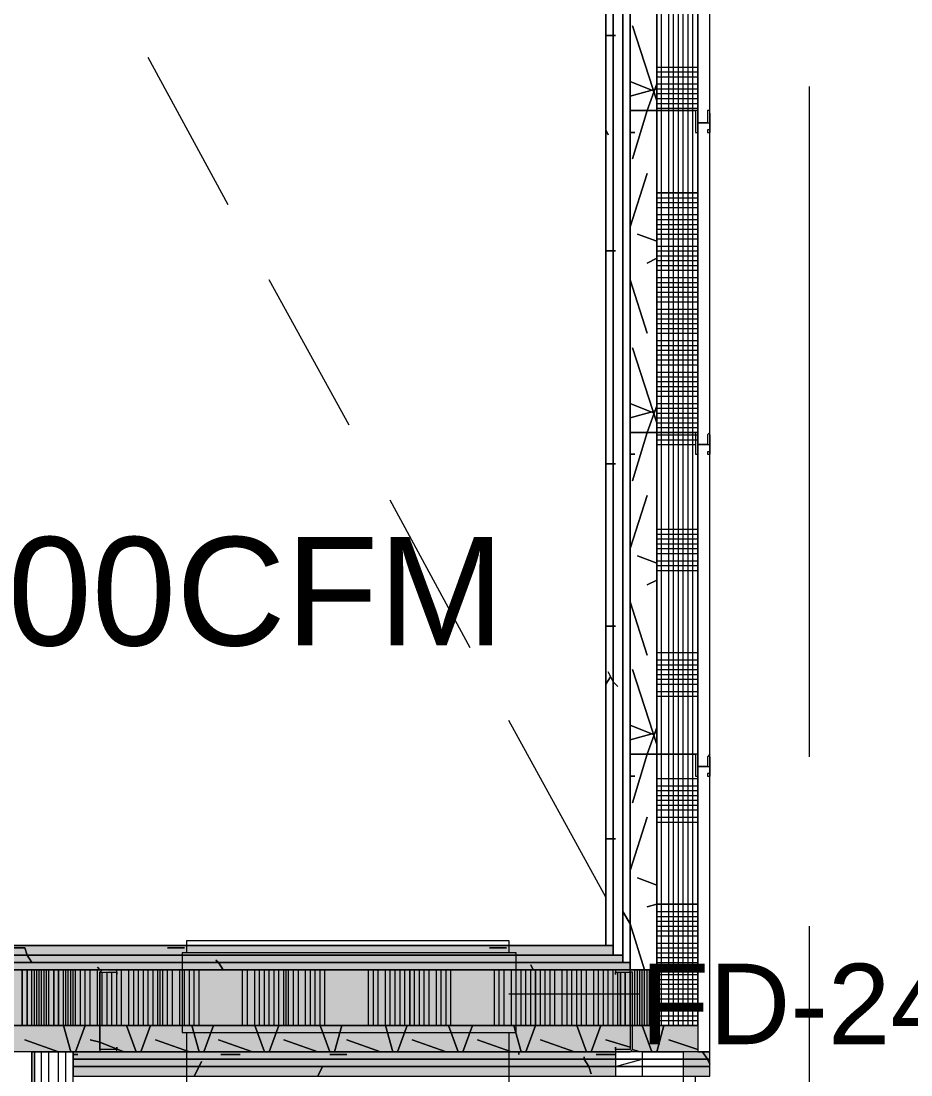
# Model space of a CAD drawing. Header units: metres. Extents: x 98 to 337, y -7 to 53.
# Drawn here: x 134.031 to 135.714, y 26.865 to 28.86 of the extents above; entities that cross this region are included whole.
import ezdxf

# ---------------------------------------------------------------- set-up
doc = ezdxf.new("R2010")
doc.units = ezdxf.units.M
doc.layers.add('HVAC - Ductos', color=5, linetype='Continuous', lineweight=0)
doc.layers.add('PDF_Text', color=7, linetype='Continuous', lineweight=0)
doc.layers.add('PDF_Geometry', color=7, linetype='Continuous', lineweight=0, true_color=0xaaaaaa)
doc.layers.add('PDF_Solid Fills', color=7, linetype='Continuous', lineweight=0, true_color=0xffffff)
doc.styles.add('PDF Helvetica', font='')
doc.styles.get('PDF Helvetica').set_extended_font_data('Helvetica')

msp = doc.modelspace()

# ---------------------------------------------------------------- hatches: boundary and pattern name
at = {"layer": 'PDF_Solid Fills', "lineweight": 0, "transparency": 33554559}
h = msp.add_hatch(color=256, dxfattribs=at)
h.paths.add_polyline_path([(132.6995, 27.0917), (132.6995, 27.11), (131.971, 27.11), (131.971, 27.0917)])
h.paths.add_polyline_path([(133.231, 27.0917), (135.1507, 27.0917), (135.1507, 27.11), (133.231, 27.11)])
h = msp.add_hatch(color=256, dxfattribs=at)
h.paths.add_polyline_path([(132.6995, 27.0917), (132.6995, 27.11), (131.971, 27.11), (131.971, 27.0917)])
h.paths.add_polyline_path([(133.231, 27.0917), (135.1507, 27.0917), (135.1507, 27.11), (133.231, 27.11)])
h = msp.add_hatch(color=256, dxfattribs=at)
h.paths.add_polyline_path([(132.6995, 27.0642), (132.6995, 27.078), (131.939, 27.078), (131.939, 27.0642)])
h.paths.add_polyline_path([(133.231, 27.078), (133.231, 27.0642), (135.1828, 27.0642), (135.1828, 27.078)])
h = msp.add_hatch(color=256, dxfattribs=at)
h.paths.add_polyline_path([(132.6995, 27.0642), (132.6995, 27.078), (131.939, 27.078), (131.939, 27.0642)])
h.paths.add_polyline_path([(133.231, 27.078), (133.231, 27.0642), (135.1828, 27.0642), (135.1828, 27.078)])
h = msp.add_hatch(color=256, dxfattribs=at)
h.paths.add_polyline_path([(132.6995, 27.078), (132.6995, 27.0917), (131.9573, 27.0917), (131.9573, 27.078)])
h.paths.add_polyline_path([(133.231, 27.0917), (133.231, 27.078), (135.169, 27.078), (135.169, 27.0917)])
h = msp.add_hatch(color=256, dxfattribs=at)
h.paths.add_polyline_path([(132.6995, 27.078), (132.6995, 27.0917), (131.9573, 27.0917), (131.9573, 27.078)])
h.paths.add_polyline_path([(133.231, 27.0917), (133.231, 27.078), (135.169, 27.078), (135.169, 27.0917)])
h = msp.add_hatch(color=256, dxfattribs=at)
h.paths.add_polyline_path([(132.6995, 26.9588), (132.6995, 27.0642), (131.9252, 27.0642), (131.9252, 26.9588)])
h.paths.add_polyline_path([(133.231, 27.0642), (133.231, 26.9588), (135.2332, 26.9588), (135.2332, 27.0642), (134.2115, 27.0642), (134.184, 27.0596), (134.184, 27.0642)])
h = msp.add_hatch(color=256, dxfattribs=at)
h.paths.add_polyline_path([(132.5896, 27.0642), (132.5621, 27.0596), (132.5621, 27.0642), (131.9573, 27.0642), (131.9252, 27.0596), (131.9252, 26.9588), (132.6995, 26.9588), (132.6995, 27.0642)])
h.paths.add_polyline_path([(133.231, 27.0642), (133.231, 26.9588), (135.2332, 26.9588), (135.2332, 27.0642), (134.2115, 27.0642), (134.184, 27.0596), (134.184, 27.0642)])
h = msp.add_hatch(color=256, dxfattribs=at)
h.paths.add_polyline_path([(134.184, 27.0642), (134.2115, 27.0596), (134.2115, 27.0642)])
h.paths.add_polyline_path([(134.2115, 26.913), (134.184, 26.913), (134.2115, 26.9084)])
h = msp.add_hatch(color=256, dxfattribs=at)
h.paths.add_polyline_path([(135.1553, 27.0642), (135.1828, 27.0596), (135.1828, 27.0642)])
h.paths.add_polyline_path([(135.1828, 26.913), (135.1553, 26.913), (135.1828, 26.9084)])
h = msp.add_hatch(color=256, dxfattribs=at)
h.paths.add_polyline_path([(132.6995, 26.9084), (132.6995, 26.9588), (131.8748, 26.9588), (131.8748, 26.913), (132.5575, 26.913)])
h.paths.add_polyline_path([(133.231, 26.9084), (135.3111, 26.9084), (135.3111, 26.9588), (133.231, 26.9588)])
h = msp.add_hatch(color=256, dxfattribs=at)
h.paths.add_polyline_path([(132.6995, 26.9084), (132.6995, 26.9588), (131.8748, 26.9588), (131.8748, 26.913), (132.5896, 26.913)])
h.paths.add_polyline_path([(133.231, 26.9084), (135.3111, 26.9084), (135.3111, 26.9588), (133.231, 26.9588)])
h = msp.add_hatch(color=256, dxfattribs=at)
h.paths.add_polyline_path([(132.6995, 26.8947), (132.6995, 26.9084), (131.8336, 26.9084), (131.8336, 26.8947)])
h.paths.add_polyline_path([(135.2836, 26.9084), (135.2836, 26.8947), (135.334, 26.8947), (135.334, 26.9084)])
h.paths.add_polyline_path([(134.129, 26.9084), (134.129, 26.8947), (135.1553, 26.8947), (135.1553, 26.9084)])
h.paths.add_polyline_path([(133.231, 26.9084), (133.231, 26.8947), (134.0008, 26.8947), (134.0008, 26.9084)])
h = msp.add_hatch(color=256, dxfattribs=at)
h.paths.add_polyline_path([(132.6995, 26.8809), (132.6995, 26.8947), (131.8336, 26.8947), (131.8336, 26.8809)])
h.paths.add_polyline_path([(135.2836, 26.8947), (135.2836, 26.8809), (135.334, 26.8809), (135.334, 26.8947)])
h.paths.add_polyline_path([(134.129, 26.8947), (134.129, 26.8809), (135.1553, 26.8809), (135.1553, 26.8947)])
h.paths.add_polyline_path([(133.231, 26.8947), (133.231, 26.8809), (134.0008, 26.8809), (134.0008, 26.8947)])
h = msp.add_hatch(color=256, dxfattribs=at)
h.paths.add_polyline_path([(132.6995, 26.8626), (132.6995, 26.8809), (131.8336, 26.8809), (131.8336, 26.8626), (131.8473, 26.8672), (131.8382, 26.8763), (131.8428, 26.8763), (131.8519, 26.8672)])
h.paths.add_polyline_path([(135.334, 26.8626), (135.334, 26.8809), (135.2836, 26.8809), (135.2836, 26.8626)])
h.paths.add_polyline_path([(135.1553, 26.8626), (135.1553, 26.8809), (134.129, 26.8809), (134.129, 26.8626)])
h.paths.add_polyline_path([(134.0008, 26.8626), (134.0008, 26.8809), (133.231, 26.8809), (133.231, 26.8626)])

# ---------------------------------------------------------------- linework, layer by layer
at = {"layer": 'HVAC - Ductos', "lineweight": 0}
for points in [[(134.3443, 27.0962), (134.3443, 27.1192), (134.9537, 27.1192), (134.9537, 27.0962)], [(134.3352, 26.9451), (134.9675, 26.9451), (134.9675, 27.0962), (134.3352, 27.0962)], [(134.9537, 26.9451), (134.9537, 26.7755), (134.3443, 26.7755), (134.3443, 26.9451)]]:
    msp.add_lwpolyline(points, close=True, dxfattribs=at)
at = {"layer": 'PDF_Geometry', "lineweight": 0}
for points in [[(135.137, 35.357), (135.137, 27.11), (133.231, 27.11), (133.231, 26.8626), (133.9687, 26.8626), (133.9687, 25.5843), (133.9687, 25.401), (138.5228, 25.401), (138.5228, 25.5843), (138.5228, 35.6045)], [(135.3111, 35.4029), (135.3111, 26.9084), (135.334, 26.9084), (135.3111, 26.9084), (135.2836, 26.9084), (135.2057, 26.9084), (135.2057, 26.8626)], [(135.2332, 31.1281), (135.2332, 30.5188), (135.2332, 29.9094), (135.2332, 29.3), (135.2332, 28.6907), (135.2332, 28.0813), (135.2332, 27.472), (135.2332, 26.9588), (135.3111, 26.9588), (135.3111, 35.4029)], [(135.3111, 35.357), (135.3111, 27.11), (135.3111, 26.9588), (135.3111, 26.9084), (135.334, 26.9084), (135.334, 35.4074)], [(135.169, 35.3892), (135.169, 27.078), (135.1828, 27.078), (135.1828, 27.4307), (135.1828, 27.0642), (135.2332, 27.0642), (135.2332, 27.472), (135.2332, 28.0813), (135.2332, 28.6907), (135.2332, 29.3), (135.2332, 29.9094), (135.2332, 30.5188), (135.2332, 31.1281)], [(133.987, 25.5843), (133.9687, 25.5843), (133.9687, 26.8626), (133.9687, 25.5843), (133.9641, 25.5843), (133.9641, 26.8626), (133.9641, 25.5843), (133.9687, 25.5843), (133.9595, 25.5843), (133.9641, 25.5843), (133.9595, 25.5843), (133.9687, 25.5843), (133.9687, 26.8626), (131.8519, 26.8626), (133.9687, 26.8626), (133.231, 26.8626), (133.231, 27.11), (135.137, 27.11), (135.137, 35.357)], [(135.169, 35.357), (135.169, 27.11), (135.169, 27.0917), (135.169, 27.078), (133.231, 27.078), (133.231, 27.0917), (132.6995, 27.0917), (131.971, 27.0917), (131.9573, 27.0917), (131.9573, 35.357)], [(135.1507, 35.357), (135.1507, 27.11), (135.1507, 27.0917), (133.231, 27.0917), (133.231, 27.11)], [(135.8884, 34.7523), (135.8884, 26.1433), (135.8884, 25.9783), (135.8884, 25.96), (138.3396, 25.96), (138.3396, 25.5843), (135.3065, 25.5843), (135.3065, 26.8626), (135.334, 26.8626), (135.334, 26.9084), (135.334, 27.11), (135.334, 35.357)], [(135.2332, 33.5656), (135.2332, 32.9563), (135.2332, 32.3469), (135.2332, 31.7375), (135.2332, 31.1281), (135.2332, 30.5188), (135.2332, 29.9094), (135.2332, 29.3), (135.2332, 28.6907), (135.2332, 28.0813), (135.2332, 27.472), (135.2332, 27.11), (135.2332, 27.0642), (135.2332, 26.9588), (135.3111, 26.9588), (135.2332, 26.9588), (135.1828, 26.9588), (134.1794, 26.9588), (133.7808, 26.9588), (134.1794, 26.9588), (135.1828, 26.9588), (135.2332, 26.9588), (135.2332, 27.0642), (133.231, 27.0642)], [(133.7808, 26.9588), (134.1794, 26.9588), (135.1828, 26.9588), (135.3111, 26.9588), (135.3111, 26.9084), (133.231, 26.9084), (133.231, 26.9588), (133.7762, 26.9588), (133.231, 26.9588), (132.6995, 26.9588), (132.5575, 26.9588), (131.971, 26.9588), (131.9252, 26.9588), (131.8748, 26.9588), (131.8748, 26.913), (131.8748, 26.9588), (131.8748, 27.6232), (131.8748, 28.2325), (131.8748, 28.8419), (131.8748, 29.4512), (131.8748, 30.0607), (131.8748, 30.67), (131.8748, 31.2793), (131.8748, 31.8887)], [(135.1828, 29.2588), (135.1828, 28.6907)], [(134.4223, 28.512), (134.2711, 28.7915)], [(135.2332, 28.7732), (135.3111, 28.7732)], [(135.2332, 28.764), (135.3111, 28.764)], [(135.2332, 28.7548), (135.3111, 28.7548)], [(135.2332, 28.7411), (135.3111, 28.7411)], [(135.5219, 28.7365), (135.5219, 27.4674)], [(135.2332, 28.7319), (135.3111, 28.7319)], [(135.2332, 28.7228), (135.3111, 28.7228)], [(135.2332, 28.7136), (135.3111, 28.7136)], [(135.2332, 28.7044), (135.3111, 28.7044)], [(135.2332, 28.6953), (135.3111, 28.6953)], [(135.1828, 28.6494), (135.1828, 28.0767)], [(135.2332, 28.5257), (135.3111, 28.5257)], [(135.2332, 28.5166), (135.3111, 28.5166)], [(135.2332, 28.5074), (135.3111, 28.5074)], [(135.2332, 28.4937), (135.3111, 28.4937)], [(135.2332, 28.4845), (135.3111, 28.4845)], [(135.2332, 28.4753), (135.3111, 28.4753)], [(135.2332, 28.4662), (135.3111, 28.4662)], [(135.2332, 28.457), (135.3111, 28.457)], [(135.2332, 28.4479), (135.3111, 28.4479)], [(135.2332, 28.4341), (135.3111, 28.4341)], [(135.2332, 28.4249), (135.3111, 28.4249)], [(135.2332, 28.4158), (135.3111, 28.4158)], [(135.2332, 28.4067), (135.3111, 28.4067)], [(135.2332, 28.3975), (135.3111, 28.3975)], [(135.2332, 28.3883), (135.3111, 28.3883)], [(135.2332, 28.3745), (135.3111, 28.3745)], [(134.6514, 28.0951), (134.5001, 28.37)], [(135.2332, 28.3654), (135.3111, 28.3654)], [(135.2332, 28.3562), (135.3111, 28.3562)], [(135.2332, 28.3471), (135.3111, 28.3471)], [(135.2332, 28.3379), (135.3111, 28.3379)], [(135.2332, 28.3287), (135.3111, 28.3287)], [(135.2332, 28.315), (135.3111, 28.315)], [(135.2332, 28.3059), (135.3111, 28.3059)], [(135.2332, 28.2967), (135.3111, 28.2967)], [(135.2332, 28.2875), (135.3111, 28.2875)], [(135.2332, 28.2783), (135.3111, 28.2783)], [(135.2332, 28.2692), (135.3111, 28.2692)], [(135.2332, 28.2554), (135.3111, 28.2554)], [(135.2332, 28.2462), (135.3111, 28.2462)], [(135.2332, 28.2371), (135.3111, 28.2371)], [(135.2332, 28.228), (135.3111, 28.228)], [(135.2332, 28.2188), (135.3111, 28.2188)], [(135.2332, 28.2096), (135.3111, 28.2096)], [(135.2332, 28.1958), (135.3111, 28.1958)], [(135.2332, 28.1867), (135.3111, 28.1867)], [(135.2332, 28.1776), (135.3111, 28.1776)], [(135.2332, 28.1684), (135.3111, 28.1684)], [(135.2332, 28.1592), (135.3111, 28.1592)], [(135.2332, 28.15), (135.3111, 28.15)], [(135.2332, 28.1363), (135.3111, 28.1363)], [(135.1828, 28.0401), (135.1828, 27.4674)], [(134.8804, 27.6736), (134.7292, 27.953)], [(135.137, 27.2017), (134.9537, 27.5361)], [(135.1828, 27.4307), (135.1828, 27.11), (135.1828, 27.078), (135.1828, 27.0642), (135.2332, 27.0642), (135.1828, 27.0642), (133.231, 27.0642), (133.231, 26.9588), (133.7762, 26.9588)], [(135.5219, 27.1466), (135.5219, 26.8305)], [(133.231, 27.11), (135.137, 27.11), (133.231, 27.11)], [(134.0511, 26.8626), (134.0511, 26.9084), (134.129, 26.9084), (135.1553, 26.9084), (135.1553, 26.8947), (135.1553, 26.8809), (135.1553, 26.8626)], [(134.0511, 26.9084), (134.129, 26.9084), (134.129, 26.8947), (134.129, 26.8809), (134.129, 26.8626), (134.1519, 26.8626), (135.1232, 26.8626)], [(135.2057, 26.9084), (135.2836, 26.9084), (135.2836, 26.8947)], [(135.1553, 26.8947), (134.129, 26.8947)], [(135.1553, 26.8809), (134.129, 26.8809)], [(135.334, 26.8947), (135.2836, 26.8947), (135.2836, 26.8809), (135.334, 26.8809)], [(135.2836, 26.8809), (135.2836, 26.8626), (135.2836, 25.5843), (135.2836, 25.5569), (135.3432, 25.5569), (138.3396, 25.5569), (135.3432, 25.5569), (135.2836, 25.5569), (135.2836, 25.5843), (138.3625, 25.5843), (138.3625, 25.9921), (138.3625, 26.0425)]]:
    msp.add_lwpolyline(points, dxfattribs=at)
at = {"layer": 'PDF_Geometry', "color": 254, "lineweight": 0, "true_color": 0xd4d4d4}
for points in [[(135.2424, 26.9588), (135.2424, 28.1867), (135.2424, 35.4533), (135.2424, 35.5541)], [(135.2561, 26.9588), (135.2561, 28.1867), (135.2561, 35.4533), (135.2561, 35.5541), (135.2561, 35.4533)], [(135.2652, 26.9588), (135.2652, 27.472), (135.2652, 28.0813), (135.2652, 28.1867), (135.2652, 28.6907), (135.2652, 29.3), (135.2652, 29.9094), (135.2652, 30.5188), (135.2652, 31.1281), (135.2652, 31.7375), (135.2652, 32.3469), (135.2652, 32.9563), (135.2652, 33.5656)], [(135.2744, 26.9588), (135.2744, 27.472), (135.2744, 28.0813), (135.2744, 28.1867), (135.2744, 28.6907), (135.2744, 29.3), (135.2744, 29.9094), (135.2744, 30.5188), (135.2744, 31.1281), (135.2744, 31.7375), (135.2744, 32.3469), (135.2744, 32.9563), (135.2744, 33.5656)], [(135.2836, 26.9588), (135.2836, 27.472), (135.2836, 28.0813), (135.2836, 28.1867), (135.2836, 28.6907), (135.2836, 29.3), (135.2836, 29.9094), (135.2836, 30.5188), (135.2836, 31.1281), (135.2836, 31.7375), (135.2836, 32.3469), (135.2836, 32.9563), (135.2836, 33.5656)], [(135.2928, 26.9588), (135.2928, 27.472), (135.2928, 28.0813), (135.2928, 28.1867), (135.2928, 28.6907), (135.2928, 29.3), (135.2928, 29.9094), (135.2928, 30.5188), (135.2928, 31.1281), (135.2928, 31.7375), (135.2928, 32.3469), (135.2928, 32.9563), (135.2928, 33.5656)], [(135.3019, 26.9588), (135.3019, 27.472), (135.3019, 28.0813), (135.3019, 28.1867), (135.3019, 28.6907), (135.3019, 29.3), (135.3019, 29.9094), (135.3019, 30.5188), (135.3019, 31.1281), (135.3019, 31.7375), (135.3019, 32.3469), (135.3019, 32.9563), (135.3019, 33.5656)], [(135.2332, 28.1272), (135.3111, 28.1272)], [(135.2332, 28.118), (135.3111, 28.118)], [(135.2332, 28.1088), (135.3111, 28.1088)], [(135.2332, 28.0996), (135.3111, 28.0996)], [(135.2332, 28.0905), (135.3111, 28.0905)], [(135.2332, 28.0767), (135.3111, 28.0767)], [(135.2332, 28.0676), (135.3111, 28.0676)], [(135.2332, 28.0584), (135.3065, 28.0584)], [(135.2332, 27.8981), (135.3111, 27.8981)], [(135.2332, 27.8889), (135.3111, 27.8889)], [(135.2332, 27.8797), (135.3111, 27.8797)], [(135.2332, 27.8705), (135.3111, 27.8705)], [(135.2332, 27.8614), (135.3111, 27.8614)], [(135.2332, 27.8523), (135.3111, 27.8523)], [(135.2332, 27.8385), (135.3111, 27.8385)], [(135.2332, 27.8293), (135.3111, 27.8293)], [(135.2332, 27.8202), (135.3111, 27.8202)], [(135.2332, 27.6644), (135.3111, 27.6644)], [(135.2332, 27.6506), (135.3111, 27.6506)], [(135.2332, 27.6415), (135.3111, 27.6415)], [(135.2332, 27.6323), (135.3111, 27.6323)], [(135.2332, 27.6232), (135.3111, 27.6232)], [(135.2332, 27.614), (135.3111, 27.614)], [(135.2332, 27.6048), (135.3111, 27.6048)], [(135.2332, 27.5911), (135.3111, 27.5911)], [(135.2332, 27.5819), (135.3111, 27.5819)], [(135.2332, 27.4261), (135.3111, 27.4261)], [(135.2332, 27.4124), (135.3111, 27.4124)], [(135.2332, 27.4032), (135.3111, 27.4032)], [(135.2332, 27.3941), (135.3111, 27.3941)], [(135.2332, 27.3849), (135.3111, 27.3849)], [(135.2332, 27.3757), (135.3111, 27.3757)], [(135.2332, 27.3666), (135.3111, 27.3666)], [(135.2332, 27.3529), (135.3111, 27.3529)], [(135.2332, 27.3437), (135.3111, 27.3437)], [(135.2332, 27.1741), (135.3111, 27.1741)], [(135.2332, 27.165), (135.3111, 27.165)], [(135.2332, 27.1558), (135.3111, 27.1558)], [(135.2332, 27.1466), (135.3111, 27.1466)], [(135.2332, 27.1375), (135.3111, 27.1375)], [(135.2332, 27.1283), (135.3111, 27.1283)], [(135.2332, 27.1146), (135.3111, 27.1146)], [(135.2332, 27.1054), (135.3111, 27.1054)], [(135.2332, 27.0962), (135.3111, 27.0962)], [(135.2332, 27.0871), (135.3111, 27.0871)], [(135.2332, 27.078), (135.3111, 27.078)], [(134.0511, 26.9588), (134.0511, 27.0642)], [(134.0557, 26.9588), (134.0557, 27.0642)], [(134.0603, 26.9588), (134.0603, 27.0642)], [(134.0649, 26.9588), (134.0649, 27.0642)], [(134.0694, 26.9588), (134.0694, 27.0642)], [(134.074, 26.9588), (134.074, 27.0642)], [(134.0786, 26.9588), (134.0786, 27.0642)], [(134.0832, 26.9588), (134.0832, 27.0642)], [(134.1107, 26.9588), (134.1107, 27.0642)], [(134.1152, 26.9588), (134.1152, 27.0642)], [(134.1198, 26.9588), (134.1198, 27.0642)], [(134.1244, 26.9588), (134.1244, 27.0642)], [(134.129, 26.9588), (134.129, 27.0642)], [(134.1336, 26.9588), (134.1336, 27.0642)], [(134.1428, 26.9588), (134.1428, 27.0642)], [(134.1519, 26.9588), (134.1519, 27.0642)], [(134.1611, 26.9588), (134.1611, 27.0642)], [(134.1748, 26.9588), (134.1748, 27.0642)], [(134.184, 26.9588), (134.184, 27.0596)], [(134.1932, 26.9588), (134.1932, 27.0596)], [(134.2023, 26.9588), (134.2023, 27.0596)], [(134.2115, 26.9588), (134.2115, 27.0642)], [(134.2206, 26.9588), (134.2206, 27.0642)], [(134.2344, 26.9588), (134.2344, 27.0642)], [(134.2436, 26.9588), (134.2436, 27.0642)], [(134.2527, 26.9588), (134.2527, 27.0642)], [(134.2619, 26.9588), (134.2619, 27.0642)], [(134.2711, 26.9588), (134.2711, 27.0642)], [(134.2803, 26.9588), (134.2803, 27.0642)], [(134.2894, 26.9588), (134.2894, 27.0642)], [(134.2939, 26.9588), (134.2939, 27.0642)], [(134.2985, 26.9588), (134.2985, 27.0642)], [(134.3077, 26.9588), (134.3077, 27.0642)], [(134.3169, 26.9588), (134.3169, 27.0642)], [(134.3306, 26.9588), (134.3306, 27.0642)], [(134.3398, 26.9588), (134.3398, 27.0642)], [(134.3489, 26.9588), (134.3489, 27.0642)], [(134.3581, 26.9588), (134.3581, 27.0642)], [(134.3673, 26.9588), (134.3673, 27.0642)], [(134.4497, 26.9588), (134.4497, 27.0642)], [(134.4589, 26.9588), (134.4589, 27.0642)], [(134.4727, 26.9588), (134.4727, 27.0642)], [(134.4818, 26.9588), (134.4818, 27.0642)], [(134.4909, 26.9588), (134.4909, 27.0642)], [(134.5001, 26.9588), (134.5001, 27.0642)], [(134.5093, 26.9588), (134.5093, 27.0642)], [(134.5185, 26.9588), (134.5185, 27.0642)], [(134.5276, 26.9588), (134.5276, 27.0642)], [(134.5322, 26.9588), (134.5322, 27.0642)], [(134.5368, 26.9588), (134.5368, 27.0642)], [(134.546, 26.9588), (134.546, 27.0642)], [(134.5552, 26.9588), (134.5552, 27.0642)], [(134.5689, 26.9588), (134.5689, 27.0642)], [(134.578, 26.9588), (134.578, 27.0642)], [(134.5872, 26.9588), (134.5872, 27.0642)], [(134.5963, 26.9588), (134.5963, 27.0642)], [(134.6055, 26.9588), (134.6055, 27.0642)], [(134.688, 26.9588), (134.688, 27.0642)], [(134.6972, 26.9588), (134.6972, 27.0642)], [(134.7063, 26.9588), (134.7063, 27.0642)], [(134.72, 26.9588), (134.72, 27.0642)], [(134.7292, 26.9588), (134.7292, 27.0642)], [(134.7384, 26.9588), (134.7384, 27.0642)], [(134.7476, 26.9588), (134.7476, 27.0642)], [(134.7567, 26.9588), (134.7567, 27.0642)], [(134.775, 26.9588), (134.775, 27.0642)], [(134.7842, 26.9588), (134.7842, 27.0642)], [(134.7934, 26.9588), (134.7934, 27.0642)], [(134.8025, 26.9588), (134.8025, 27.0642)], [(134.8163, 26.9588), (134.8163, 27.0642)], [(134.8255, 26.9588), (134.8255, 27.0642)], [(134.8346, 26.9588), (134.8346, 27.0642)], [(134.8438, 26.9588), (134.8438, 27.0642)], [(134.9263, 26.9588), (134.9263, 27.0642)], [(134.9354, 26.9588), (134.9354, 27.0642)], [(134.9445, 26.9588), (134.9445, 27.0642)], [(134.9583, 26.9588), (134.9583, 27.0642)], [(134.9675, 26.9588), (134.9675, 27.0642)], [(134.9767, 26.9588), (134.9767, 27.0642)], [(134.9858, 26.9588), (134.9858, 27.0642)], [(134.9949, 26.9588), (134.9949, 27.0642)], [(135.0041, 26.9588), (135.0041, 27.0642)], [(135.0133, 26.9588), (135.0133, 27.0642)], [(135.0225, 26.9588), (135.0225, 27.0642)], [(135.0316, 26.9588), (135.0316, 27.0642)], [(135.0407, 26.9588), (135.0407, 27.0642)], [(135.0545, 26.9588), (135.0545, 27.0642)], [(135.0637, 26.9588), (135.0637, 27.0642)], [(135.0728, 26.9588), (135.0728, 27.0642)], [(135.082, 26.9588), (135.082, 27.0642)], [(135.0912, 26.9588), (135.0912, 27.0642)], [(135.1004, 26.9588), (135.1004, 27.0642)], [(135.1141, 26.9588), (135.1141, 27.0642)], [(135.1232, 26.9588), (135.1232, 27.0642)], [(135.1324, 26.9588), (135.1324, 27.0642)], [(135.1416, 26.9588), (135.1416, 27.0642)], [(135.1507, 26.9588), (135.1507, 27.0642)], [(135.1599, 26.9588), (135.1599, 27.0596)], [(135.1828, 26.9588), (135.1828, 27.0596)], [(135.192, 26.9588), (135.192, 27.0642)], [(135.1966, 26.9588), (135.1966, 27.0642)], [(135.2012, 26.9588), (135.2012, 27.0642)], [(135.2057, 26.9588), (135.2057, 27.0642)], [(135.2103, 26.9588), (135.2103, 27.0642)], [(135.2149, 26.9588), (135.2149, 27.0642)], [(135.2194, 26.9588), (135.2194, 27.0642)], [(135.224, 26.9588), (135.224, 27.0642)], [(135.2332, 27.0688), (135.3111, 27.0688)], [(135.2332, 26.9588), (135.2332, 27.0642)], [(135.2332, 27.055), (135.3111, 27.055)], [(135.2332, 27.0458), (135.3111, 27.0458)], [(135.2332, 27.0367), (135.3111, 27.0367)], [(135.2332, 27.0276), (135.3111, 27.0276)], [(135.2332, 27.0184), (135.3111, 27.0184)], [(135.2332, 27.0092), (135.3111, 27.0092)], [(135.2332, 26.9954), (135.3111, 26.9954)], [(135.2332, 26.9863), (135.3111, 26.9863)], [(135.2332, 26.9771), (135.3111, 26.9771)], [(135.2332, 26.968), (135.3111, 26.968)]]:
    msp.add_lwpolyline(points, dxfattribs=at)
at = {"layer": 'PDF_Geometry', "lineweight": 0}
for points in [[(135.137, 35.357), (135.137, 27.11), (135.137, 35.357), (135.137, 27.11), (135.1507, 27.11), (135.1507, 35.357)], [(135.1507, 35.3708), (135.1507, 27.0917), (135.169, 27.0917), (135.169, 35.3708)], [(135.1828, 29.2588), (135.1828, 28.6907)], [(135.1553, 28.8327), (135.1507, 28.8327), (135.137, 28.8327), (135.1507, 28.8327)], [(135.1874, 28.8511), (135.2332, 28.709)], [(135.1828, 28.7456), (135.2286, 28.7274)], [(135.2332, 28.7411), (135.2149, 28.6907), (135.1874, 28.5991), (135.2149, 28.6907)], [(135.2332, 28.7319), (135.1828, 28.7182)], [(135.3111, 28.6494), (135.3111, 28.6678), (135.3294, 28.6678), (135.334, 28.6678), (135.334, 28.6724), (135.334, 28.6861), (135.334, 28.6494), (135.334, 28.654), (135.3294, 28.654), (135.3294, 28.6494), (135.334, 28.6494), (135.334, 28.6907), (135.3294, 28.6907), (135.3294, 28.6724), (135.3294, 28.6678), (135.3111, 28.6678), (135.3111, 28.6907), (135.3065, 28.6907), (135.1828, 28.6907), (135.1828, 28.6494), (135.192, 28.6494), (135.1828, 28.6494), (135.1828, 28.6907), (135.3065, 28.6907), (135.3065, 28.6494)], [(135.137, 28.654), (135.1416, 28.6449)], [(135.1828, 28.6494), (135.1828, 28.0767)], [(135.2149, 28.5716), (135.1828, 28.4707)], [(135.3111, 28.5349), (135.2332, 28.5349)], [(135.1966, 28.457), (135.2332, 28.4433)], [(135.1553, 28.4249), (135.1507, 28.4249), (135.137, 28.4249), (135.1507, 28.4249)], [(135.2332, 28.4112), (135.2149, 28.4021)], [(135.1828, 28.37), (135.2149, 28.2692)], [(135.3111, 28.0401), (135.3111, 28.0584), (135.3294, 28.0584), (135.334, 28.0584), (135.334, 28.063), (135.334, 28.0767), (135.334, 28.0401), (135.334, 28.0447), (135.3294, 28.0447), (135.3294, 28.0401), (135.334, 28.0401), (135.334, 28.0767), (135.334, 28.0813), (135.3294, 28.0767), (135.3294, 28.063), (135.3294, 28.0584), (135.3111, 28.0584), (135.3111, 28.0767), (135.3111, 28.0813), (135.3065, 28.0813), (135.1828, 28.0813), (135.1828, 28.0767), (135.1828, 28.0401), (135.192, 28.0401), (135.1828, 28.0401), (135.1828, 28.0767), (135.1828, 28.0813), (135.3065, 28.0813), (135.3065, 28.0767), (135.3065, 28.0401)], [(135.1828, 28.0401), (135.1828, 27.4674)], [(135.3111, 27.4307), (135.3111, 27.4491), (135.3294, 27.4491), (135.334, 27.4491), (135.334, 27.4674), (135.334, 27.4307), (135.334, 27.4353), (135.3294, 27.4353), (135.3294, 27.4307), (135.334, 27.4307), (135.334, 27.4674), (135.334, 27.472), (135.3294, 27.4674), (135.3294, 27.4491), (135.3111, 27.4491), (135.3111, 27.4674), (135.3111, 27.472), (135.3065, 27.472), (135.1828, 27.472), (135.1828, 27.4674), (135.1828, 27.4307), (135.192, 27.4307), (135.1828, 27.4307), (135.1828, 27.4674), (135.1828, 27.472), (135.3065, 27.472), (135.3065, 27.4674), (135.3065, 27.4307)], [(133.231, 27.11), (133.231, 27.0917), (135.1507, 27.0917), (135.1507, 27.11)], [(133.231, 27.0917), (133.231, 27.078), (135.169, 27.078), (135.169, 27.0917)], [(133.231, 27.078), (133.231, 27.0642), (135.1828, 27.0642), (135.1828, 27.078)], [(134.2115, 27.0642), (134.184, 27.0642), (134.1794, 27.0596), (134.1794, 26.913), (134.1794, 26.9084), (134.184, 26.9084), (134.2115, 26.9084), (134.2115, 26.9176), (134.2115, 26.913), (134.184, 26.913), (134.1794, 26.913), (134.1794, 27.0596), (134.184, 27.0596), (134.2115, 27.0596), (134.2115, 27.055)], [(135.1553, 26.9084), (135.1828, 26.9084), (135.1874, 26.913), (135.1874, 27.0596), (135.1828, 27.0596), (135.1828, 27.0642), (135.1553, 27.0642), (135.1553, 27.055), (135.1553, 27.0596), (135.1828, 27.0596), (135.1828, 26.913), (135.1553, 26.913), (135.1553, 26.9176)], [(134.0008, 26.9084), (134.0008, 25.5569), (134.0511, 25.5569), (134.0511, 25.6943), (134.0511, 26.3036), (134.0511, 26.9084)], [(134.129, 25.5569), (134.129, 26.9084), (134.0511, 26.9084), (134.0511, 26.3036), (134.0511, 25.6943), (134.0511, 25.5569)], [(135.334, 26.8947), (135.334, 26.9084), (134.129, 26.9084), (134.129, 26.8947)], [(135.334, 26.8809), (135.334, 26.8947), (134.129, 26.8947), (134.129, 26.8809)], [(135.334, 26.8626), (135.334, 26.8809), (134.129, 26.8809), (134.129, 26.8626)]]:
    msp.add_lwpolyline(points, close=True, dxfattribs=at)
at = {"layer": 'PDF_Geometry', "color": 254, "lineweight": 0, "true_color": 0xdddddd}
for points in [[(135.1874, 28.2417), (135.2332, 28.0996)], [(135.1828, 28.1363), (135.2286, 28.118)], [(135.2332, 28.1226), (135.1828, 28.1088)], [(135.2332, 28.1318), (135.2149, 28.0813), (135.1874, 27.9897), (135.2149, 28.0813)], [(135.2149, 27.9622), (135.1828, 27.8614)], [(135.1966, 27.8477), (135.2332, 27.8339)], [(135.2332, 27.8018), (135.2149, 27.7927)], [(135.1828, 27.7607), (135.2149, 27.6598)], [(135.1874, 27.6323), (135.2332, 27.4903)], [(135.1828, 27.5269), (135.2286, 27.5086)], [(135.2332, 27.5224), (135.2149, 27.472), (135.1874, 27.3803), (135.2149, 27.472)], [(135.2332, 27.5132), (135.1828, 27.4994)], [(135.2149, 27.3529), (135.1828, 27.252)], [(135.1966, 27.2383), (135.2332, 27.2245)], [(135.2332, 27.1879), (135.2149, 27.1833)], [(135.1828, 27.1512), (135.2103, 27.0642)], [(134.1107, 26.9588), (134.1244, 26.9084)], [(134.1519, 26.9588), (134.1336, 26.9084)], [(134.2298, 26.9588), (134.2481, 26.9084)], [(134.2757, 26.9588), (134.2573, 26.9084)], [(134.3535, 26.9588), (134.3673, 26.9084)], [(134.3947, 26.9588), (134.3765, 26.9084)], [(134.4727, 26.9588), (134.4909, 26.9084)], [(134.5185, 26.9588), (134.5001, 26.9084)], [(134.5963, 26.9588), (134.6147, 26.9084)], [(134.6376, 26.9588), (134.6238, 26.9084)], [(134.72, 26.9588), (134.7338, 26.9084)], [(134.7613, 26.9588), (134.743, 26.9084)], [(134.8392, 26.9588), (134.8575, 26.9084)], [(134.885, 26.9588), (134.8667, 26.9084)], [(134.9629, 26.9588), (134.9767, 26.9084)], [(135.0041, 26.9588), (134.9858, 26.9084)], [(135.082, 26.9588), (135.1004, 26.9084)], [(135.1278, 26.9588), (135.1095, 26.9084)], [(135.2057, 26.9588), (135.224, 26.9084)], [(135.247, 26.9588), (135.2332, 26.9084)], [(134.0374, 26.9314), (134.1016, 26.9084)], [(134.1611, 26.9314), (134.1794, 26.9268), (134.2252, 26.9084), (134.1794, 26.9268)], [(134.2848, 26.9314), (134.3489, 26.9084)], [(134.4039, 26.9314), (134.4681, 26.9084)], [(134.5276, 26.9314), (134.5918, 26.9084)], [(134.6468, 26.9314), (134.7109, 26.9084)], [(134.7704, 26.9314), (134.8346, 26.9084)], [(134.8941, 26.9314), (134.9583, 26.9084)], [(135.0133, 26.9314), (135.0774, 26.9084)], [(135.137, 26.9314), (135.1828, 26.9176)], [(135.2561, 26.9314), (135.3111, 26.913)]]:
    msp.add_lwpolyline(points, close=True, dxfattribs=at)
at = {"layer": 'PDF_Geometry', "color": 254, "lineweight": 0, "true_color": 0xeaeaea}
for points in [[(135.1553, 28.0218), (135.1507, 28.0218), (135.137, 28.0218), (135.1507, 28.0218)], [(135.1553, 27.7148), (135.1507, 27.7148), (135.137, 27.7148), (135.1507, 27.7148)], [(135.137, 27.6048), (135.1461, 27.6186)], [(135.1507, 27.6094), (135.1599, 27.6002), (135.1507, 27.6094), (135.1416, 27.6278)], [(135.1553, 27.3116), (135.1507, 27.3116), (135.137, 27.3116), (135.1507, 27.3116)], [(135.169, 27.1741), (135.1828, 27.1512)], [(134.0374, 27.1054), (134.0054, 27.1054), (134.0374, 27.1054), (134.042, 27.0917), (134.0511, 27.078), (134.042, 27.0917)], [(134.3398, 27.1054), (134.3077, 27.1054)], [(134.9491, 27.1054), (134.9171, 27.1054)], [(134.4039, 27.078), (134.4131, 27.0642), (134.4039, 27.078), (134.3993, 27.0825)], [(134.1748, 27.0688), (134.1794, 27.0642)], [(134.9949, 27.0734), (134.9995, 27.0642)], [(134.0557, 26.9084), (134.0557, 25.5569)], [(134.1382, 26.9038), (134.129, 26.9038)], [(134.4451, 26.9038), (134.4085, 26.9038)], [(134.6468, 26.9038), (134.6147, 26.9038)], [(134.9721, 26.9084), (134.9721, 26.9038)], [(135.0958, 26.8992), (135.0958, 26.8947), (135.105, 26.8809), (135.1095, 26.8672), (135.105, 26.8809), (135.0958, 26.8947)], [(135.1553, 26.9038), (135.1187, 26.9038)], [(135.3202, 26.9084), (135.3294, 26.8947), (135.334, 26.8855), (135.3294, 26.8947)], [(134.3673, 26.8809), (134.3719, 26.8901), (134.3673, 26.8809), (134.3581, 26.8626)], [(134.5918, 26.8626), (134.6009, 26.8809)]]:
    msp.add_lwpolyline(points, close=True, dxfattribs=at)
at = {"layer": 'PDF_Geometry', "color": 254, "lineweight": 0, "true_color": 0xd4d4d4}
for points in [[(135.3111, 27.1879), (135.2332, 27.1879)], [(134.0328, 27.0642), (134.0328, 26.9588)], [(134.042, 27.0642), (134.042, 26.9588)], [(134.0924, 27.0642), (134.0924, 26.9588)], [(134.1016, 27.0642), (134.1016, 26.9588)], [(134.7658, 27.0642), (134.7658, 26.9588)], [(135.0041, 27.0642), (135.0041, 26.9588)], [(135.1645, 27.0596), (135.1645, 26.9588)], [(135.1736, 27.0596), (135.1736, 26.9588)]]:
    msp.add_lwpolyline(points, close=True, dxfattribs=at)
at = {"layer": 'PDF_Geometry', "color": 7, "lineweight": 0}
msp.add_lwpolyline([(134.9537, 27.0184), (135.2012, 27.0184)], dxfattribs=at)
at = {"layer": 'PDF_Geometry', "color": 254, "lineweight": 0, "true_color": 0xeaeaea}
for points in [[(134.0694, 25.4835), (134.0694, 25.5569), (134.0694, 26.9084)], [(134.0832, 25.4835), (134.0832, 25.5569), (134.0832, 25.6943), (134.0832, 26.3036), (134.0832, 26.9084)], [(134.1016, 25.4835), (134.1016, 25.5569), (134.1016, 25.6943), (134.1016, 26.3036), (134.1016, 26.9084)], [(134.1152, 25.4835), (134.1152, 25.5569), (134.1152, 25.6943), (134.1152, 26.3036), (134.1152, 26.9084)]]:
    msp.add_lwpolyline(points, dxfattribs=at)
at = {"layer": 'PDF_Geometry', "color": 254, "lineweight": 0, "true_color": 0xdddddd}
for points in [[(135.2057, 26.9084), (135.2012, 26.9084), (135.1874, 26.913), (135.2012, 26.9084)], [(135.1553, 26.8809), (135.2057, 26.8947)]]:
    msp.add_lwpolyline(points, dxfattribs=at)

# ---------------------------------------------------------------- texts
at = {"layer": 'PDF_Text', "lineweight": 0, "attachment_point": 4, "style": 'PDF Helvetica'}
for s, insert, char_height in [('1000CFM', (133.6858, 27.7792), 0.20538), ('FD-24"x14"-24"x14"', (135.2024, 26.9993), 0.152415)]:
    msp.add_mtext(s, dxfattribs=dict(at, insert=insert, char_height=char_height))

doc.saveas('drawing.dxf')
